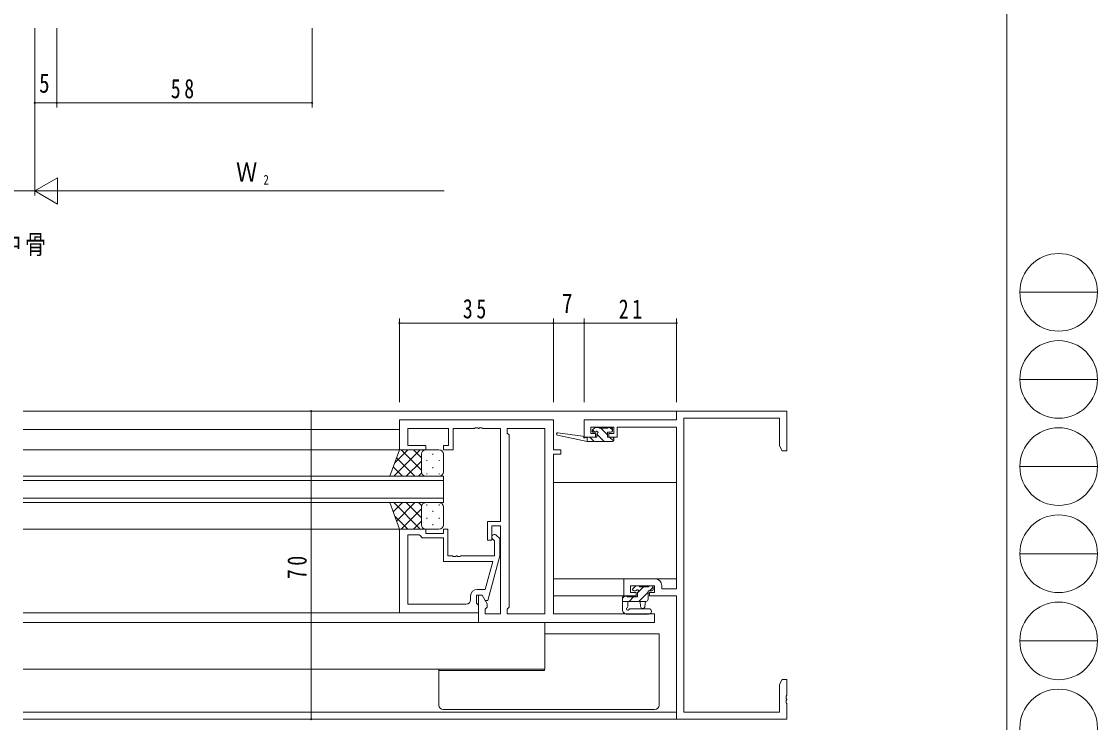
# Model space of a CAD drawing. Units: millimetres on the paper. Extents: x -397 to 397, y -282 to 282.
# Drawn here: x 152.2 to 396.7, y -156.4 to 2.8 of the extents above; entities that cross this region are included whole.
import ezdxf
from ezdxf.enums import TextEntityAlignment as Align

# ---------------------------------------------------------------- set-up
doc = ezdxf.new("R2010")
doc.units = ezdxf.units.MM
for name, color, linetype, lineweight in [('0-1_YKK_ZWAK', 7, 'Continuous', 18), ('0-3_YKK_11', 7, 'Continuous', 18), ('0-4_YKK_12', 2, 'Continuous', 18), ('0-5_YKK_13', 4, 'Continuous', 18), ('0-6_YKK_D', 6, 'Continuous', 18)]:
    doc.layers.add(name, color=color, linetype=linetype, lineweight=lineweight)
doc.layers.add('0-2_USER1', color=7, linetype='Continuous')
doc.styles.add('ＭＳ ゴシック', font='')
doc.styles.get('ＭＳ ゴシック').set_extended_font_data('MS Gothic')

msp = doc.modelspace()

# ---------------------------------------------------------------- linework, layer by layer
at = {"layer": '0-1_YKK_ZWAK'}
for p, q in [((376.092, 279.312), (376.092, -245.688)), ((379.068, -58.704), (396.708, -58.704)), ((379.068, -78.5), (396.708, -78.5)), ((379.068, -98.296), (396.708, -98.296)), ((379.068, -118.092), (396.708, -118.092)), ((379.068, -137.888), (396.708, -137.888))]:
    msp.add_line(p, q, dxfattribs=at)
for centre in [(387.888, -58.704), (387.888, -78.5), (387.888, -98.296), (387.888, -118.092), (387.888, -137.888), (387.888, -157.684)]:
    msp.add_circle(centre, 8.82, dxfattribs=at)
at = {"layer": '0-3_YKK_11'}
for p, q in [((238.092, -87.688), (273.092, -87.688)), ((238.092, -94.488), (238.092, -87.688)), ((273.092, -87.688), (273.092, -94.488)), ((301.092, -87.688), (280.092, -87.688)), ((280.092, -87.688), (280.092, -91.588)), ((301.092, -85.688), (301.092, -87.688)), ((326.092, -85.688), (301.092, -85.688)), ((302.722, -87.318), (324.462, -87.318)), ((302.722, -154.058), (302.722, -87.318)), ((324.462, -87.318), (324.462, -93.596)), ((326.092, -94.688), (326.092, -85.688)), ((249.292, -89.618), (240.022, -89.618)), ((240.022, -89.618), (240.022, -93.488)), ((249.292, -93.488), (249.292, -89.618)), ((250.292, -89.618), (250.292, -94.488)), ((255.134, -89.618), (250.292, -89.618)), ((255.317, -89.498), (255.134, -89.618)), ((255.867, -89.498), (255.317, -89.498)), ((256.05, -89.618), (255.867, -89.498)), ((256.134, -89.618), (256.05, -89.618)), ((256.317, -89.498), (256.134, -89.618)), ((256.867, -89.498), (256.317, -89.498)), ((257.05, -89.618), (256.867, -89.498)), ((261.092, -89.618), (257.05, -89.618)), ((261.092, -110.788), (261.092, -89.618)), ((262.592, -90.688), (262.592, -89.618)), ((262.592, -89.618), (271.162, -89.618)), ((271.162, -89.618), (271.162, -131.758)), ((271.162, -89.618), (271.162, -131.758)), ((281.592, -90.788), (281.592, -89.318)), ((281.592, -89.318), (286.792, -89.318)), ((286.792, -89.318), (286.792, -90.788)), ((287.592, -91.588), (287.592, -89.318)), ((287.592, -89.318), (301.092, -89.318)), ((301.092, -89.318), (301.092, -126.058)), ((263.022, -91.118), (262.592, -90.688)), ((263.022, -130.258), (263.022, -91.118)), ((280.092, -91.588), (282.692, -91.588)), ((282.692, -90.788), (281.592, -90.788)), ((282.692, -91.588), (282.692, -90.788)), ((285.692, -90.788), (285.692, -91.588)), ((286.792, -90.788), (285.692, -90.788)), ((285.692, -91.588), (287.592, -91.588)), ((244.092, -94.488), (238.092, -94.488)), ((240.022, -93.488), (244.092, -93.488)), ((244.092, -93.488), (244.092, -94.488)), ((248.092, -93.488), (249.292, -93.488)), ((248.092, -94.488), (248.092, -93.488)), ((250.292, -94.488), (248.092, -94.488)), ((273.092, -94.488), (274.792, -94.488)), ((274.792, -94.488), (274.792, -95.488)), ((324.462, -93.596), (325.092, -94.688)), ((325.092, -94.688), (326.092, -94.688)), ((274.792, -95.488), (273.092, -95.488)), ((273.092, -95.488), (273.092, -131.758)), ((258.092, -114.988), (258.092, -110.788)), ((258.092, -110.788), (261.092, -110.788)), ((259.092, -111.788), (259.092, -114.988)), ((261.092, -111.788), (259.092, -111.788)), ((261.092, -131.758), (261.092, -111.788)), ((244.092, -112.487), (238.092, -112.487)), ((238.092, -112.487), (238.092, -131.487)), ((240.022, -113.787), (242.592, -113.787)), ((240.022, -129.557), (240.022, -113.787)), ((242.592, -113.787), (242.792, -113.987)), ((242.792, -113.987), (243.292, -114.487)), ((243.292, -114.487), (248.092, -114.487)), ((244.092, -113.487), (244.092, -112.487)), ((248.092, -113.487), (244.092, -113.487)), ((248.092, -112.487), (248.092, -113.487)), ((249.092, -112.487), (248.092, -112.487)), ((248.092, -114.487), (248.092, -119.887)), ((249.092, -118.587), (249.092, -112.487)), ((259.268, -114.712), (259.692, -115.136)), ((260.892, -114.639), (260.116, -113.863)), ((260.892, -118.584), (260.892, -114.639)), ((259.092, -114.988), (258.092, -114.988)), ((259.692, -115.136), (259.692, -118.587)), ((250.134, -118.587), (249.092, -118.587)), ((250.317, -118.707), (250.134, -118.587)), ((250.867, -118.707), (250.317, -118.707)), ((251.05, -118.587), (250.867, -118.707)), ((251.134, -118.587), (251.05, -118.587)), ((251.317, -118.707), (251.134, -118.587)), ((251.867, -118.707), (251.317, -118.707)), ((252.05, -118.587), (251.867, -118.707)), ((259.692, -118.587), (252.05, -118.587)), ((258.185, -128.687), (260.892, -118.584)), ((248.092, -119.887), (259.3, -119.887)), ((259.3, -119.887), (257.612, -126.187)), ((296.192, -123.788), (289.092, -123.788)), ((289.092, -123.788), (289.092, -127.688)), ((257.612, -126.187), (255.792, -126.187)), ((290.592, -125.418), (296.062, -125.418)), ((290.592, -126.888), (290.592, -125.418)), ((291.892, -126.888), (290.592, -126.888)), ((291.892, -127.688), (291.892, -126.888)), ((294.892, -126.888), (294.892, -127.688)), ((296.062, -126.888), (294.892, -126.888)), ((296.062, -125.418), (296.062, -126.888)), ((297.692, -126.058), (297.692, -125.288)), ((301.092, -126.058), (297.692, -126.058)), ((254.292, -127.687), (254.292, -128.557)), ((255.592, -127.487), (256.892, -127.487)), ((255.592, -129.287), (255.592, -127.487)), ((255.792, -129.487), (255.592, -129.287)), ((256.092, -129.787), (255.792, -129.487)), ((256.092, -127.488), (256.892, -127.488)), ((256.092, -133.688), (256.092, -127.488)), ((256.892, -127.487), (257.585, -128.687)), ((256.892, -127.488), (258.022, -129.445)), ((257.585, -128.687), (258.185, -128.687)), ((258.022, -129.445), (258.022, -130.258)), ((289.092, -127.688), (291.892, -127.688)), ((294.892, -127.688), (301.092, -127.688)), ((301.092, -127.688), (301.092, -155.688)), ((238.092, -131.487), (256.092, -131.487)), ((256.092, -131.487), (256.092, -129.787)), ((258.022, -130.258), (257.592, -130.688)), ((257.592, -130.688), (257.592, -131.758)), ((257.592, -131.758), (261.092, -131.758)), ((262.592, -130.688), (263.022, -130.258)), ((262.592, -131.758), (262.592, -130.688)), ((271.162, -131.758), (262.592, -131.758)), ((273.092, -131.758), (296.092, -131.758)), ((296.092, -131.758), (296.092, -133.688)), ((296.092, -133.688), (256.092, -133.688)), ((325.092, -146.688), (324.462, -147.779)), ((324.462, -147.779), (324.462, -154.058)), ((326.092, -146.688), (325.092, -146.688)), ((326.092, -150.229), (326.092, -146.688)), ((325.972, -150.413), (326.092, -150.229)), ((325.972, -150.963), (325.972, -150.413)), ((326.092, -151.146), (325.972, -150.963)), ((325.972, -151.413), (326.092, -151.229)), ((325.972, -151.963), (325.972, -151.413)), ((326.092, -151.229), (326.092, -151.146)), ((326.092, -152.146), (325.972, -151.963)), ((326.092, -155.688), (326.092, -152.146)), ((301.092, -155.688), (326.092, -155.688)), ((324.462, -154.058), (302.722, -154.058))]:
    msp.add_line(p, q, dxfattribs=at)
msp.add_lwpolyline([(253.292, -129.557), (240.022, -129.557), (240.022, -113.787)], dxfattribs=at)
for centre, radius, start, end in [((259.692, -114.287), 0.6, 44.99999, 225.00001), ((296.192, -125.288), 1.5, 0.00001, 89.99999), ((255.792, -127.687), 1.5, 90.00001, 179.99999), ((253.292, -128.557), 1, 270.00001, 359.99999)]:
    msp.add_arc(centre, radius, start, end, dxfattribs=at)
at = {"layer": '0-4_YKK_12'}
for p, q in [((152.592, -85.688), (301.392, -85.688)), ((152.592, -89.888), (238.092, -89.888)), ((238.592, -94.488), (152.592, -94.488)), ((248.093, -100.489), (152.592, -100.489)), ((152.592, -101.489), (248.093, -101.489)), ((248.093, -106.489), (248.093, -100.489)), ((273.092, -101.888), (301.092, -101.888)), ((248.093, -105.489), (152.592, -105.489)), ((152.592, -106.489), (248.093, -106.489)), ((152.592, -112.487), (238.392, -112.487)), ((301.092, -123.788), (273.092, -123.788)), ((273.092, -127.688), (289.392, -127.688)), ((152.592, -131.488), (255.792, -131.488)), ((152.592, -133.688), (256.53, -133.688)), ((271.162, -133.688), (271.162, -144.287)), ((152.592, -144.287), (271.162, -144.287)), ((152.592, -154.058), (301.092, -154.058)), ((152.592, -155.688), (301.392, -155.688))]:
    msp.add_line(p, q, dxfattribs=at)
at = {"layer": '0-5_YKK_13'}
for p, q in [((282.48, -89.476), (281.98, -89.976)), ((282.526, -90.488), (281.997, -89.958)), ((283.292, -89.388), (282.692, -89.388)), ((285.492, -89.588), (283.492, -89.588)), ((285.392, -91.108), (283.872, -89.588)), ((286.192, -89.388), (285.692, -89.388)), ((286.492, -89.963), (285.917, -89.388)), ((286.492, -90.188), (286.492, -89.688)), ((280.794, -92.588), (274.033, -91.181)), ((279.68, -91.414), (274.138, -90.591)), ((280.794, -91.588), (280.707, -91.574)), ((280.794, -92.588), (280.794, -91.588)), ((282.992, -91.588), (280.794, -91.588)), ((286.492, -92.588), (280.794, -92.588)), ((282.381, -92.588), (281.381, -91.588)), ((282.192, -90.488), (282.531, -90.488)), ((282.992, -90.949), (282.992, -91.588)), ((284.626, -92.588), (282.992, -90.953)), ((285.392, -90.488), (286.192, -90.488)), ((285.392, -91.588), (285.392, -90.488)), ((286.492, -91.588), (285.392, -91.588)), ((286.74, -92.456), (285.872, -91.588)), ((286.792, -92.288), (286.792, -91.888)), ((235.949, -100.489), (238.092, -94.489)), ((242.824, -94.489), (236.824, -100.489)), ((239.995, -94.489), (237.034, -97.449)), ((238.092, -94.489), (244.092, -94.489)), ((243.092, -99.109), (238.472, -94.489)), ((243.092, -96.28), (241.3, -94.489)), ((247.092, -94.489), (244.092, -94.489)), ((241.643, -100.489), (237.447, -96.293)), ((243.092, -97.049), (239.652, -100.489)), ((243.092, -95.489), (243.092, -99.089)), ((243.092, -95.889), (243.092, -99.489)), ((244.313, -96.824), (244.313, -97.024)), ((245.728, -95.409), (245.728, -95.609)), ((247.143, -96.824), (247.143, -97.024)), ((248.092, -99.489), (248.092, -95.489)), ((238.815, -100.489), (236.703, -98.377)), ((243.148, -99.821), (242.48, -100.489)), ((244.313, -99.854), (244.313, -100.054)), ((245.728, -98.439), (245.728, -98.639)), ((247.143, -99.854), (247.143, -100.054)), ((244.092, -100.489), (235.949, -100.489)), ((244.092, -100.489), (247.092, -100.489)), ((235.949, -106.489), (238.092, -112.489)), ((235.949, -106.489), (244.092, -106.489)), ((238.815, -106.489), (236.703, -108.6)), ((242.824, -112.489), (236.824, -106.489)), ((241.643, -106.489), (237.447, -110.684)), ((243.092, -109.928), (239.652, -106.489)), ((243.149, -107.157), (242.48, -106.489)), ((243.092, -111.089), (243.092, -107.489)), ((244.092, -106.489), (247.092, -106.489)), ((244.313, -107.124), (244.313, -106.924)), ((247.143, -107.124), (247.143, -106.924)), ((248.092, -107.489), (248.092, -111.489)), ((239.995, -112.489), (237.034, -109.528)), ((243.092, -107.868), (238.472, -112.489)), ((243.092, -111.489), (243.092, -107.889)), ((244.313, -110.154), (244.313, -109.954)), ((245.728, -108.539), (245.728, -108.339)), ((247.143, -110.154), (247.143, -109.954)), ((243.092, -110.697), (241.3, -112.489)), ((245.728, -111.569), (245.728, -111.369)), ((238.092, -112.489), (244.092, -112.489)), ((247.092, -112.489), (244.092, -112.489)), ((291.68, -125.506), (291.18, -126.006)), ((291.392, -126.518), (291.731, -126.518)), ((292.492, -125.418), (291.892, -125.418)), ((293.584, -125.618), (292.192, -127.01)), ((292.192, -126.979), (292.192, -127.918)), ((294.592, -126.855), (292.529, -128.918)), ((294.792, -125.618), (292.692, -125.618)), ((294.592, -126.518), (295.492, -126.518)), ((294.592, -128.418), (294.592, -126.518)), ((295.786, -125.661), (294.929, -126.518)), ((295.492, -125.418), (294.992, -125.418)), ((295.792, -126.218), (295.792, -125.718)), ((289.239, -127.718), (288.792, -128.165)), ((288.792, -128.018), (288.792, -130.98)), ((288.792, -128.918), (294.092, -128.918)), ((289.692, -127.718), (289.092, -127.718)), ((292.192, -127.918), (289.892, -127.918)), ((289.992, -130.098), (289.992, -128.918)), ((291.284, -127.918), (290.284, -128.918)), ((292.792, -128.918), (292.894, -130.062)), ((293.992, -128.918), (293.89, -130.062)), ((289.407, -131.72), (288.976, -131.368)), ((289.597, -131.788), (294.775, -131.788)), ((290.528, -130.588), (294.775, -130.588)), ((297.092, -152.488), (297.092, -136.288)), ((247.092, -144.588), (247.092, -144.287)), ((248.092, -144.588), (247.092, -144.588)), ((247.092, -144.588), (247.092, -152.488)), ((271.092, -144.588), (248.092, -144.588)), ((270.974, -144.512), (270.953, -144.287)), ((270.994, -144.588), (270.974, -144.512)), ((271.092, -144.287), (271.092, -144.588)), ((248.092, -153.488), (296.092, -153.488))]:
    msp.add_line(p, q, dxfattribs=at)
msp.add_lwpolyline([(297.092, -136.288), (296.092, -136.288), (271.162, -136.288)], dxfattribs=at)
for centre, radius, start, end in [((282.192, -90.188), 0.3, 135, 270), ((282.692, -89.688), 0.3, 90, 135), ((282.531, -90.188), 0.3, 270, 326.94427), ((282.992, -90.488), 0.25, 303.05573, 146.94427), ((283.292, -89.588), 0.2, 0, 90), ((285.692, -89.588), 0.2, 90, 180), ((286.192, -89.688), 0.3, 0, 90), ((286.192, -90.188), 0.3, 270, 0), ((274.094, -90.888), 0.3, 81.55064, 258.25019), ((279.636, -91.711), 0.3, 21.55064, 81.55064), ((280.194, -91.491), 0.3, 201.55064, 320.80246), ((280.659, -91.87), 0.3, 80.80246, 140.80246), ((283.292, -90.949), 0.3, 123.05573, 180), ((286.492, -91.888), 0.3, 0, 90), ((286.492, -92.288), 0.3, 270, 0), ((244.092, -95.489), 1, 90, 180), ((244.092, -95.489), 1, 90, 180), ((247.092, -95.489), 1, 360, 90), ((244.092, -99.489), 1, 180, 270), ((244.092, -99.489), 1, 180, 270), ((247.092, -99.489), 1, 270, 360), ((244.092, -107.489), 1, 90, 180), ((244.092, -107.489), 1, 90, 180), ((247.092, -107.489), 1, 360, 90), ((244.092, -111.489), 1, 180, 270), ((244.092, -111.489), 1, 180, 270), ((247.092, -111.489), 1, 270, 360), ((291.392, -126.218), 0.3, 135, 270), ((291.892, -125.718), 0.3, 90, 135), ((291.731, -126.218), 0.3, 270, 326.94427), ((292.192, -126.518), 0.25, 303.05573, 146.94427), ((292.492, -126.979), 0.3, 123.05573, 180), ((292.492, -125.618), 0.2, 0, 90), ((294.992, -125.618), 0.2, 90, 180), ((295.492, -125.718), 0.3, 0, 90), ((295.492, -126.218), 0.3, 270, 0), ((289.092, -128.018), 0.3, 90, 180), ((289.692, -127.918), 0.2, 0, 90), ((294.092, -128.418), 0.5, 270, 0), ((289.292, -130.98), 0.5, 180, 230.76546), ((289.597, -131.488), 0.3, 230.76546, 270), ((289.992, -130.618), 0.3, 120, 333.25632), ((289.692, -130.098), 0.3, 300, 0), ((290.528, -130.888), 0.3, 90, 153.25632), ((293.392, -130.018), 0.5, 185.09207, 354.90793), ((294.775, -131.188), 0.6, 270, 90), ((248.092, -152.488), 1, 180, 270), ((296.092, -152.488), 1, 270, 0)]:
    msp.add_arc(centre, radius, start, end, dxfattribs=at)
at = {"layer": '0-6_YKK_D'}
for p, q in [((155.251, 1.312), (155.251, -36.688)), ((155.251, 1.312), (155.251, -36.688)), ((155.251, 1.312), (155.251, -16.688)), ((160.251, 1.312), (160.251, -16.688)), ((160.251, 1.312), (160.251, -16.688)), ((218.251, 1.312), (218.251, -16.688)), ((160.251, -15.688), (155.251, -15.688)), ((160.251, -15.688), (218.251, -15.688)), ((155.251, -35.688), (160.447, -32.688)), ((160.447, -38.688), (160.447, -32.688)), ((135.251, -35.688), (155.251, -35.688)), ((155.251, -35.688), (165.643, -35.688)), ((155.251, -35.688), (160.447, -38.688)), ((161.251, -35.688), (248.251, -35.688)), ((238.092, -83.688), (238.092, -64.688)), ((238.092, -65.688), (273.092, -65.688)), ((273.092, -83.688), (273.092, -64.688)), ((273.092, -83.688), (273.092, -64.688)), ((280.092, -65.688), (273.092, -65.688)), ((280.092, -83.688), (280.092, -64.688)), ((280.092, -83.688), (280.092, -64.688)), ((301.092, -65.688), (280.092, -65.688)), ((301.092, -83.688), (301.092, -64.688)), ((235.092, -85.688), (217.092, -85.688)), ((218.092, -155.688), (218.092, -85.688)), ((235.092, -155.688), (217.092, -155.688))]:
    msp.add_line(p, q, dxfattribs=at)
for centre, start, end in [((155.251, -15.688), 0, 180), ((155.251, -15.688), 180, 0), ((160.251, -15.688), 0, 180), ((160.251, -15.688), 0, 180), ((160.251, -15.688), 180, 0), ((160.251, -15.688), 180, 0), ((218.251, -15.688), 0, 180), ((218.251, -15.688), 180, 0), ((238.092, -65.688), 0, 180), ((238.092, -65.688), 180, 0), ((273.092, -65.688), 0, 180), ((273.092, -65.688), 0, 180), ((273.092, -65.688), 180, 0), ((273.092, -65.688), 180, 0), ((280.092, -65.688), 0, 180), ((280.092, -65.688), 0, 180), ((280.092, -65.688), 180, 0), ((280.092, -65.688), 180, 0), ((301.092, -65.688), 0, 180), ((301.092, -65.688), 180, 0), ((218.092, -85.688), 90, 270), ((218.092, -85.688), 270, 90), ((218.092, -155.688), 90, 270), ((218.092, -155.688), 270, 90)]:
    msp.add_arc(centre, 0.106, start, end, dxfattribs=at)

# ---------------------------------------------------------------- texts
at = {"layer": '0-2_USER1', "insert": (136.187, -50.488), "char_height": 4.399, "attachment_point": 7, "style": 'ＭＳ ゴシック'}
msp.add_mtext('\\T1.17;\\W0.8;たて中骨', dxfattribs=at)
at = {"layer": '0-6_YKK_D', "color": 7, "style": 'ＭＳ ゴシック', "width": 0.8}
for s, height, p in [('5', 4.399, (156.24, -14.688)), ('Ｗ', 4.399, (200.998, -34.888)), ('2', 2.199, (207.236, -34.888)), ('7', 4.399, (275.045, -64.688))]:
    msp.add_text(s, height=height, dxfattribs=at).set_placement(p, align=Align.BOTTOM_LEFT)
at = {"layer": '0-6_YKK_D', "color": 7, "char_height": 4.399, "attachment_point": 7, "style": 'ＭＳ ゴシック'}
for s, insert in [('\\T1.37;\\W0.75;58', (186.156, -14.688)), ('\\T1.37;\\W0.75;35', (252.522, -64.688)), ('\\T1.37;\\W0.75;21', (287.936, -64.688))]:
    msp.add_mtext(s, dxfattribs=dict(at, insert=insert))
at = {"layer": '0-6_YKK_D', "color": 7, "insert": (217.092, -123.88), "char_height": 4.399, "attachment_point": 7, "rotation": 90, "style": 'ＭＳ ゴシック'}
msp.add_mtext('\\T1.37;\\W0.75;70', dxfattribs=at)

doc.saveas('drawing.dxf')
